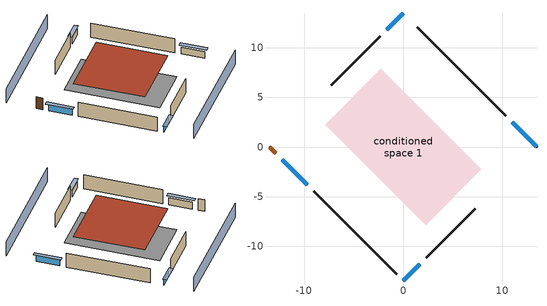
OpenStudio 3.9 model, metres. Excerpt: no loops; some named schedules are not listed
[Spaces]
conditioned space 1
 floor foundation (Slab1 construction): -7.88,2.26 -2.26,7.88 7.88,-2.26 2.26,-7.88 z0
 wall outside (Wall1 construction): 10.34,3.15 1.42,12.07 z0:2.44
 wall outside (Wall2 construction): 2.3,-11.19 7.25,-6.24 z0:2.44
 wall outside (Wall3 construction): -9.04,-4.45 -0.66,-12.83 z0:2.44
 wall outside (Wall4 construction): -2.3,11.19 -7.25,6.24 z0:2.44
 wall outside (AdiabaticWallConstruction): 13.49,0 11,2.49 / -12.19,-1.3 -9.69,-3.8 z0:1.19; 0,-13.49 1.64,-11.85 / 0,13.49 -1.64,11.85 z0:1.01
 wall outside (AdiabaticWallConstruction 1): -13.49,0 -12.84,-0.65 z0:2.03
 window (WindowConstruction): 13.49,0 11,2.49 z0:1.19
 window (WindowConstruction 1): 0,-13.49 1.64,-11.85 z0:1.01
 window (WindowConstruction 2): -12.18,-1.3 -9.69,-3.8 z0:1.19
 window (WindowConstruction 3): 0,13.49 -1.64,11.85 z0:1.01
 door (Door): -13.49,0 -12.84,-0.65 z0:2.03
 roof outside (Roof1 construction): 0,7.55 -7.55,0 0,-7.55 7.55,0 z2.44
shading: -3.23,16.72 -16.72,3.23 / 3.23,-16.72 16.72,-3.23 z0:2.44; 10.78,2.71 13.7,-0.22 14.13,0.22 11.21,3.14 z1.49; 1.85,-11.63 -0.22,-13.7 0.22,-14.13 2.29,-12.06 z1.31; -9.48,-4.01 -12.4,-1.09 -12.83,-1.52 -9.91,-4.44 z1.49; -1.85,11.63 0.22,13.7 -0.22,14.13 -2.29,12.06 z1.31
[Site]
Portland Intl Arpt_OR: Latitude {deg}=45.59; Longitude {deg}=-122.6; Time Zone {hr}=-8; Elevation {m}=33; Terrain=Suburbs; Keep Site Location Information=Yes
[Site:GroundTemperature:Shallow]
10.2558, 8.96328, 8.85977, 9.47314, 11.9355, 14.3863, 16.5111, 17.8571, 17.9714, 16.8767, 14.8061, 12.4304
[Site:WaterMainsTemperature]
Calculation Method=Schedule; Temperature Schedule=mains temperature schedule
[Building]
Building 1
[Material] Roughness=Rough
Name | Thickness {m} | Conductivity {W/m-K} | Density {kg/m3} | Specific Heat {J/kg-K} | Thermal Absorptance | Solar Absorptance | Visible Absorptance
slate or tile shingles | 0.01905 | 0.840978 | 1899.972 | 799.717 | 0.9 | 0.75 | 0.75
roof rigid ins | 0.103632 | 0.029427 | 32.04 | 1214.23 | 0.9 | 0.7 | 0.7
osb sheathing 0.75 in. | 0.01905 | 0.115458 | 512.64 | 1214.23 | 0.9 | 0.7 | 0.7
roof stud and cavity | 0.2032 | 0.0822971 | 78.34581 | 1123.46 | 0.9 | 0.7 | 0.7
gypsum board | 0.0127 | 0.160291 | 801 | 837.4 | 0.9 | 0.6 | 0.6
wood siding | 0.0254 | 0.102417 | 544.68 | 1172.36 | 0.9 | 0.85 | 0.85
osb sheathing 0.5 in. | 0.0127 | 0.115458 | 512.64 | 1214.23 | 0.9 | 0.7 | 0.7
wall stud and cavity | 0.1397 | 0.550994 | 139.0536 | 1170.24 | 0.9 | 0.7 | 0.7
concrete 4.0 in. | 0.1016 | 1.803125 | 2242.8 | 837.4 | 0.9 | 0.7 | 0.7
floor covering | 0.0127 | 0.0450781 | 54.468 | 1339.84 | 0.9 | 0.9 | 0.9
wood siding 1; wood siding 2 | 0.0254 | 0.102417 | 544.68 | 1172.36
wall rigid ins | 0.512978 | 0.029427 | 32.04 | 1214.23 | 0.9 | 0.7 | 0.7
wall stud and cavity 1 | 0.0889 | 0.380278 | 52.3479 | 1209.89 | 0.9 | 0.7 | 0.7
door material | 0.04445 | 0.0612267 | 512.64 | 1214.23 | 0.9 | 0.7 | 0.7
wall stud and cavity 2 | 0.0889 | 0.391764 | 83.0341 | 1211.67 | 0.9 | 0.7 | 0.7
furniture material conditioned space 1 | 0.1524 | 0.115458 | 640.8 | 1214.23 | 0.9 | 0.6 | 0.6
[Construction]
Roof1 construction: slate or tile shingles, roof rigid ins, osb sheathing 0.75 in., roof stud and cavity, gypsum board
Wall1 construction; Wall2 construction; Wall3 construction; Wall4 construction: wood siding, osb sheathing 0.5 in., wall stud and cavity, gypsum board
Slab1 construction: concrete 4.0 in., floor covering
WindowConstruction; WindowConstruction 1; WindowConstruction 2; WindowConstruction 3: WindowMaterial
AdiabaticWallConstruction: wood siding 1, wall rigid ins, wall stud and cavity 1, gypsum board
Door: door material
AdiabaticWallConstruction 1: wood siding 2, wall rigid ins, wall stud and cavity 1, gypsum board
PartitionWallConstruction: gypsum board, wall stud and cavity 2, gypsum board
furniture construction conditioned space 1: furniture material conditioned space 1
[WindowMaterial:SimpleGlazingSystem]
WindowMaterial: U-Factor {W/m2-K}=2.78222; Solar Heat Gain Coefficient=0.56
[ThermalZone]
conditioned space: Multiplier=1; Volume {m3}=278.185; Thermostat=conditioned space temperature setpoint; Use Ideal Air Loads=No
[Space]
conditioned space 1: Thermal Zone=conditioned space; Volume {m3}=278.185
[ThermostatSetpoint:DualSetpoint]
conditioned space temperature setpoint: Heating Setpoint Temperature Schedule=heating setpoint; Cooling Setpoint Temperature Schedule=cooling setpoint; Temperature Difference Between Cutout And Setpoint {deltaC}=0
[Foundation:Kiva]
Foundation Kiva 1: Initial Indoor Air Temperature {C}=21.6667; Wall Height Above Grade {m}=0.1016; Wall Depth Below Slab {m}=0.2032
[Foundation:Kiva:Settings]
Soil Conductivity {W/m-K}=2.4234; Soil Density {kg/m3}=1842.3; Soil Specific Heat {J/kg-K}=418.7; Ground Solar Absorptivity=0.9; Ground Thermal Absorptivity=0.9; Ground Surface Roughness {m}=0.03; Far-Field Width {m}=40; Deep-Ground Boundary Condition=ZeroFlux; Deep-Ground Depth {m}=40; Minimum Cell Dimension {m}=0.2; Maximum Cell Growth Coefficient=3; Simulation Timestep=Timestep
[SurfaceProperty:ExposedFoundationPerimeter]
Slab1: Exposed Perimeter Calculation Method=TotalExposedPerimeter; Total Exposed Perimeter {m}=44.59224
[SurfaceProperty:IncidentSolarMultiplier] Incident Solar Multiplier=1; Incident Solar Multiplier Schedule=trans schedule winter=0.85 summer=0.7
Window1; Window2; Window3; Window4
[InternalMass:Definition] Design Level Calculation Method=SurfaceArea
Name | Construction | Surface Area {m2}
partition wall mass | PartitionWallConstruction | 114.085
furniture mass conditioned space 1 | furniture construction conditioned space 1 | 45.63397
[InternalMass] Space or SpaceType=conditioned space 1; Multiplier=1
Name | Internal Mass Definition
partition wall mass | partition wall mass
furniture mass conditioned space 1 | furniture mass conditioned space 1
[Fan:SystemModel]
central ac and furnace supply fan: Availability Schedule=Always On Discrete; Design Maximum Air Flow Rate {m3/s}=0.316205; Speed Control Method=Discrete; Electric Power Minimum Flow Rate Fraction=0.2; Design Pressure Rise {Pa}=500; Motor Efficiency=1; Motor In Air Stream Fraction=1; Design Electric Power Consumption {W}=autosize; Design Power Sizing Method=PowerPerFlow; Electric Power Per Unit Flow Rate {W/(m3/s)}=794.58; Electric Power Per Unit Flow Rate Per Unit Pressure {W-s/m3-Pa}=1.66667; Fan Total Efficiency=0.7; Motor Loss Radiative Fraction=0; Speed Flow Fraction 1=0.8597; Speed Electric Power Fraction 1=0.63539; Speed Flow Fraction 2=1; Speed Electric Power Fraction 2=1
[EnergyManagementSystem:Sensor]
Name | Output Variable or Output Meter Index Key | Output Variable or Output Meter
central_ac_and_furnace_supply_fan_s; central_ac_and_furnace_supply_fan_s_1 | central ac and furnace supply fan | Fan Electricity Energy
water_heater_T_set | water heater setpoint | Schedule Value
out_pb_s |  | Site Outdoor Air Barometric Pressure
out_wt_s |  | Site Outdoor Air Humidity Ratio
site_vw_s |  | Site Wind Speed
cool_season | cooling season schedule | Schedule Value
central_ac_and_furnace_airloop_Fan_RTF_s | central ac and furnace supply fan | Fan Runtime Fraction Speed 1
central_ac_and_furnace_airloop_Fan_RTF_s_1 | central ac and furnace supply fan | Fan Runtime Fraction Speed 2
natural_vent_s | natural vent schedule | Schedule Value
htg_sp_s; htg_sp_s_1 | heating setpoint | Schedule Value
clg_sp_s; clg_sp_s_1 | cooling setpoint | Schedule Value
mech_vent_range_fan_0_sch_s | mech vent range fan 0 schedule | Schedule Value
mech_vent_bath_fan_0_sch_s | mech vent bath fan 0 schedule | Schedule Value
htg_load_cond |  | Heating:EnergyTransfer:Zone:CONDITIONED SPACE
clg_load_cond |  | Cooling:EnergyTransfer:Zone:CONDITIONED SPACE
s_conv | Roof1 | Surface Inside Face Convection Heat Gain Energy
s_ig | Roof1 | Surface Inside Face Internal Gains Radiation Heat Gain Energy
s_sol | Roof1 | Surface Inside Face Solar Radiation Heat Gain Energy
s_lgt | Roof1 | Surface Inside Face Lights Radiation Heat Gain Energy
s_surf | Roof1 | Surface Inside Face Net Surface Thermal Radiation Heat Gain Energy
s_conv_1 | Slab1 | Surface Inside Face Convection Heat Gain Energy
s_ig_1 | Slab1 | Surface Inside Face Internal Gains Radiation Heat Gain Energy
s_sol_1 | Slab1 | Surface Inside Face Solar Radiation Heat Gain Energy
s_lgt_1 | Slab1 | Surface Inside Face Lights Radiation Heat Gain Energy
s_surf_1 | Slab1 | Surface Inside Face Net Surface Thermal Radiation Heat Gain Energy
ss_sol | Door1 | Surface Inside Face Solar Radiation Heat Gain Energy
ss_lgt | Door1 | Surface Inside Face Lights Radiation Heat Gain Energy
ss_conv | Door1 | Surface Inside Face Convection Heat Gain Energy
ss_ig | Door1 | Surface Inside Face Internal Gains Radiation Heat Gain Energy
ss_surf | Door1 | Surface Inside Face Net Surface Thermal Radiation Heat Gain Energy
ss_conv_1 | Window1 | Surface Inside Face Convection Heat Gain Energy
ss_ig_1 | Window1 | Surface Inside Face Internal Gains Radiation Heat Gain Energy
ss_surf_1 | Window1 | Surface Inside Face Net Surface Thermal Radiation Heat Gain Energy
ss_trans_in | Window1 | Surface Window Transmitted Solar Radiation Rate
ss_back_out | Window1 | Surface Window Shortwave from Zone Back Out Window Heat Transfer Rate
ss_trans_out | Window1 | Surface Inside Face Initial Transmitted Diffuse Transmitted Out Window Solar Radiation Rate
ss_conv_2 | Window2 | Surface Inside Face Convection Heat Gain Energy
ss_ig_2 | Window2 | Surface Inside Face Internal Gains Radiation Heat Gain Energy
ss_surf_2 | Window2 | Surface Inside Face Net Surface Thermal Radiation Heat Gain Energy
ss_trans_in_1 | Window2 | Surface Window Transmitted Solar Radiation Rate
ss_back_out_1 | Window2 | Surface Window Shortwave from Zone Back Out Window Heat Transfer Rate
ss_trans_out_1 | Window2 | Surface Inside Face Initial Transmitted Diffuse Transmitted Out Window Solar Radiation Rate
ss_conv_3 | Window3 | Surface Inside Face Convection Heat Gain Energy
ss_ig_3 | Window3 | Surface Inside Face Internal Gains Radiation Heat Gain Energy
ss_surf_3 | Window3 | Surface Inside Face Net Surface Thermal Radiation Heat Gain Energy
ss_trans_in_2 | Window3 | Surface Window Transmitted Solar Radiation Rate
ss_back_out_2 | Window3 | Surface Window Shortwave from Zone Back Out Window Heat Transfer Rate
ss_trans_out_2 | Window3 | Surface Inside Face Initial Transmitted Diffuse Transmitted Out Window Solar Radiation Rate
ss_conv_4 | Window4 | Surface Inside Face Convection Heat Gain Energy
ss_ig_4 | Window4 | Surface Inside Face Internal Gains Radiation Heat Gain Energy
ss_surf_4 | Window4 | Surface Inside Face Net Surface Thermal Radiation Heat Gain Energy
ss_trans_in_3 | Window4 | Surface Window Transmitted Solar Radiation Rate
ss_back_out_3 | Window4 | Surface Window Shortwave from Zone Back Out Window Heat Transfer Rate
ss_trans_out_3 | Window4 | Surface Inside Face Initial Transmitted Diffuse Transmitted Out Window Solar Radiation Rate
s_conv_2 | Wall1 | Surface Inside Face Convection Heat Gain Energy
s_ig_2 | Wall1 | Surface Inside Face Internal Gains Radiation Heat Gain Energy
s_sol_2 | Wall1 | Surface Inside Face Solar Radiation Heat Gain Energy
s_lgt_2 | Wall1 | Surface Inside Face Lights Radiation Heat Gain Energy
s_surf_2 | Wall1 | Surface Inside Face Net Surface Thermal Radiation Heat Gain Energy
s_conv_3 | Wall2 | Surface Inside Face Convection Heat Gain Energy
s_ig_3 | Wall2 | Surface Inside Face Internal Gains Radiation Heat Gain Energy
s_sol_3 | Wall2 | Surface Inside Face Solar Radiation Heat Gain Energy
s_lgt_3 | Wall2 | Surface Inside Face Lights Radiation Heat Gain Energy
s_surf_3 | Wall2 | Surface Inside Face Net Surface Thermal Radiation Heat Gain Energy
s_conv_4 | Wall3 | Surface Inside Face Convection Heat Gain Energy
s_ig_4 | Wall3 | Surface Inside Face Internal Gains Radiation Heat Gain Energy
s_sol_4 | Wall3 | Surface Inside Face Solar Radiation Heat Gain Energy
s_lgt_4 | Wall3 | Surface Inside Face Lights Radiation Heat Gain Energy
s_surf_4 | Wall3 | Surface Inside Face Net Surface Thermal Radiation Heat Gain Energy
s_conv_5 | Wall4 | Surface Inside Face Convection Heat Gain Energy
s_ig_5 | Wall4 | Surface Inside Face Internal Gains Radiation Heat Gain Energy
s_sol_5 | Wall4 | Surface Inside Face Solar Radiation Heat Gain Energy
s_lgt_5 | Wall4 | Surface Inside Face Lights Radiation Heat Gain Energy
s_surf_5 | Wall4 | Surface Inside Face Net Surface Thermal Radiation Heat Gain Energy
im_conv | furniture mass conditioned space 1 | Surface Inside Face Convection Heat Gain Energy
im_ig | furniture mass conditioned space 1 | Surface Inside Face Internal Gains Radiation Heat Gain Energy
im_sol | furniture mass conditioned space 1 | Surface Inside Face Solar Radiation Heat Gain Energy
im_lgt | furniture mass conditioned space 1 | Surface Inside Face Lights Radiation Heat Gain Energy
im_surf | furniture mass conditioned space 1 | Surface Inside Face Net Surface Thermal Radiation Heat Gain Energy
im_conv_1 | partition wall mass | Surface Inside Face Convection Heat Gain Energy
im_ig_1 | partition wall mass | Surface Inside Face Internal Gains Radiation Heat Gain Energy
im_sol_1 | partition wall mass | Surface Inside Face Solar Radiation Heat Gain Energy
im_lgt_1 | partition wall mass | Surface Inside Face Lights Radiation Heat Gain Energy
im_surf_1 | partition wall mass | Surface Inside Face Net Surface Thermal Radiation Heat Gain Energy
airflow_gain | infil flow | Infiltration Sensible Heat Gain Energy
airflow_loss | infil flow | Infiltration Sensible Heat Loss Energy
airflow_gain_1 | natural vent flow | Infiltration Sensible Heat Gain Energy
airflow_loss_1 | natural vent flow | Infiltration Sensible Heat Loss Energy
airflow_gain_2 | whole house fan flow | Infiltration Sensible Heat Gain Energy
airflow_loss_2 | whole house fan flow | Infiltration Sensible Heat Loss Energy
mv_conv | mech vent bath fan 0 | Electric Equipment Convective Heating Energy
mv_rad | mech vent bath fan 0 | Electric Equipment Radiant Heating Energy
mv_conv_1 | mech vent house fan | Electric Equipment Convective Heating Energy
mv_rad_1 | mech vent house fan | Electric Equipment Radiant Heating Energy
mv_conv_2 | mech vent house fan cfis | Electric Equipment Convective Heating Energy
mv_rad_2 | mech vent house fan cfis | Electric Equipment Radiant Heating Energy
mv_conv_3 | mech vent range fan 0 | Electric Equipment Convective Heating Energy
mv_rad_3 | mech vent range fan 0 | Electric Equipment Radiant Heating Energy
mv_conv_4 | mech vent house fan latent load | Other Equipment Convective Heating Energy
mv_rad_4 | mech vent house fan latent load | Other Equipment Radiant Heating Energy
mv_conv_5 | mech vent house fan sensible load | Other Equipment Convective Heating Energy
mv_rad_5 | mech vent house fan sensible load | Other Equipment Radiant Heating Energy
ig_lgt_conv | interior lighting | Lights Convective Heating Energy
ig_lgt_rad | interior lighting | Lights Radiant Heating Energy
ig_lgt_vis | interior lighting | Lights Visible Radiation Heating Energy
ig_ee_conv | ceiling fan | Electric Equipment Convective Heating Energy
ig_ee_rad | ceiling fan | Electric Equipment Radiant Heating Energy
ig_ee_conv_1 | cooking range | Electric Equipment Convective Heating Energy
ig_ee_rad_1 | cooking range | Electric Equipment Radiant Heating Energy
ig_ee_conv_2 | freezer | Electric Equipment Convective Heating Energy
ig_ee_rad_2 | freezer | Electric Equipment Radiant Heating Energy
ig_ee_conv_3 | fridge | Electric Equipment Convective Heating Energy
ig_ee_rad_3 | fridge | Electric Equipment Radiant Heating Energy
ig_ee_conv_4 | misc plug loads | Electric Equipment Convective Heating Energy
ig_ee_rad_4 | misc plug loads | Electric Equipment Radiant Heating Energy
ig_ee_conv_5 | misc tv | Electric Equipment Convective Heating Energy
ig_ee_rad_5 | misc tv | Electric Equipment Radiant Heating Energy
ig_ee_conv_6 | whole house fan | Electric Equipment Convective Heating Energy
ig_ee_rad_6 | whole house fan | Electric Equipment Radiant Heating Energy
ig_oe_conv | cooking range 1 | Other Equipment Convective Heating Energy
ig_oe_rad | cooking range 1 | Other Equipment Radiant Heating Energy
ig_oe_conv_1 | general water use latent | Other Equipment Convective Heating Energy
ig_oe_rad_1 | general water use latent | Other Equipment Radiant Heating Energy
ig_oe_conv_2 | general water use sensible | Other Equipment Convective Heating Energy
ig_oe_rad_2 | general water use sensible | Other Equipment Radiant Heating Energy
ig_oe_conv_3 | water heater energy adjustment1 | Other Equipment Convective Heating Energy
ig_oe_rad_3 | water heater energy adjustment1 | Other Equipment Radiant Heating Energy
ig_oe_conv_4 | water heater lat | Other Equipment Convective Heating Energy
ig_oe_rad_4 | water heater lat | Other Equipment Radiant Heating Energy
ig_oe_conv_5 | water heater sens | Other Equipment Convective Heating Energy
ig_oe_rad_5 | water heater sens | Other Equipment Radiant Heating Energy
ig_ppl_conv | occupants | People Convective Heating Energy
ig_ppl_rad | occupants | People Radiant Heating Energy
[EnergyManagementSystem:Program]
central_ac_and_furnace_supply_fan_disaggregate_program: Set central_ac_and_furnace_supply_fan_clg = 0; If central_ac_and_furnace_clg_coil_s > 0; Set central_ac_and_furnace_supply_fan_clg = central_ac_and_furnace_supply_fan_s; EndIf
central_ac_and_furnace_supply_fan_disaggregate_program_1: Set central_ac_and_furnace_supply_fan_primary_htg = 0; If central_ac_and_furnace_htg_coil_s > 0; Set central_ac_and_furnace_supply_fan_primary_htg = central_ac_and_furnace_supply_fan_s_1; EndIf
water_heater_InletAir: Set water_heater_Tamb_act = water_heater_amb_temp; Set water_heater_RHamb_act = 0; Set water_heater_RHamb_act = water_heater_RHamb_act + (water_heater_amb_rh / 100) / 1; Set water_heater_sens_act = (0 - water_heater_sens_cool - (water_heater_tl + water_heater_fan_pwr)) / 1; Set water_heater_lat_act = (0 - water_heater_lat_cool) / 1
water_heater_Control: Set water_heater_HPWHSchedOverride = water_heater_T_set; If (water_heater_amb_temp<5.56) || (water_heater_amb_temp>48.89); Set water_heater_UESchedOverride = water_heater_T_set; Set water_heater_LESchedOverride = water_heater_T_set; Else; Set water_heater_UESchedOverride = water_heater_T_set - 9.0; Set water_heater_LESchedOverride = 0; EndIf
water_heater_hpwh_EC_adj: If WarmupFlag == 0; Set dhw_e_cons = water_heater_tank_energy + water_heater_tank_on_cycle_parasitic + water_heater_tank_off_cycle_parasitic + water_heater_coil_energy + water_heater_fan_energy; Set water_heater_hpwh_ec_adj_act = 0.0 * dhw_e_cons / 1; EndIf
fridge_schedule_program: Set Tin = fridge_tin_s*(9.0/5.0)+32.0; Set fridge_schedule_act = 0; If (Hour == 0); Set fridge_schedule_act = (-0.487+0.019*Tin); ElseIf (Hour == 1); Set fridge_schedule_act = (-0.34+0.016*Tin); ElseIf (Hour == 2); Set fridge_schedule_act = (-0.37+0.017*Tin); ElseIf (Hour == 3); Set fridge_schedule_act = (-0.361+0.016*Tin); ElseIf (Hour == 4); Set fridge_schedule_act = (-0.515+0.018*Tin); ElseIf (Hour == 5); Set fridge_schedule_act = (-0.684+0.021*Tin); ElseIf (Hour == 6); Set fridge_schedule_act = (-0.471+0.019*Tin); ElseIf (Hour == 7); Set fridge_schedule_act = (-0.159+0.015*Tin); ElseIf (Hour == 8); Set fridge_schedule_act = (-0.079+0.015*Tin); ElseIf (Hour == 9); Set fridge_schedule_act = (-0.417+0.019*Tin); ElseIf (Hour == 10); Set fridge_schedule_act = (-0.411+0.018*Tin); ElseIf (Hour == 11); Set fridge_schedule_act = (-0.386+0.018*Tin); ElseIf (Hour == 12); Set fridge_schedule_act = (-0.24+0.016*Tin); ElseIf (Hour == 13); Set fridge_schedule_act = (-0.314+0.017*Tin); ElseIf (Hour == 14); Set fridge_schedule_act = (-0.16+0.015*Tin); ElseIf (Hour == 15); Set fridge_schedule_act = (-0.121+0.015*Tin); ElseIf (Hour == 16); Set fridge_schedule_act = (-0.469+0.02*Tin); ElseIf (Hour == 17); Set fridge_schedule_act = (-0.412+0.02*Tin); ElseIf (Hour == 18); Set fridge_schedule_act = (-0.091+0.017*Tin); ElseIf (Hour == 19); Set fridge_schedule_act = (0.077+0.014*Tin); ElseIf (Hour == 20); Set fridge_schedule_act = (-0.118+0.016*Tin); ElseIf (Hour == 21); Set fridge_schedule_act = (-0.247+0.017*Tin); ElseIf (Hour == 22); Set fridge_schedule_act = (-0.445+0.019*Tin); ElseIf (Hour == 23); Set fridge_schedule_act = (-0.544+0.02*Tin); EndIf
natural_vent_program: Set Tin = tin_s; Set Tout = tout_s; Set Wout = out_wt_s; Set Pbar = out_pb_s; Set Phiout = (@RhFnTdbWPb Tout Wout Pbar); Set MaxHR = 0.0115; Set Tnvsp = (htg_sp_s + clg_sp_s) / 2; Set NVavail = natural_vent_s; Set ClgSsnAvail = cool_season; Set Qnv = 0; Set Qwhf = 0; Set whole_house_fan_act = 0; If ((Wout < MaxHR) && (Tin > Tout) && (Tin > Tnvsp) && (ClgSsnAvail > 0)); Set WHF_Flow = 0; Set Adj = (Tin-Tnvsp)/(Tin-Tout); Set Adj = (@Min Adj 1); Set Adj = (@Max Adj 0); If (WHF_Flow > 0); Set Qwhf = WHF_Flow*Adj; Set WHF_W = 0; Set whole_house_fan_act = WHF_W*Adj; ElseIf (NVavail > 0); Set NVArea = 5243.521900032001; Set Cs = 8.968567957270247e-05; Set Cw = 6.158219665777789e-05; Set Tdiff = Tin-Tout; Set dT = (@Abs Tdiff); Set Vwind = site_vw_s; Set SGNV = NVArea*Adj*((((Cs*dT)+(Cw*(Vwind^2)))^0.5)/1000); Set MaxNV = 1.5454705606656003; Set Qnv = (@Min SGNV MaxNV); EndIf; EndIf; Set natural_vent_flow_act = Qnv; Set whole_house_fan_flow_act = Qwhf; Set natural_vent_program_Qnv = Qnv; Set natural_vent_program_Qwhf = Qwhf
[ElectricEquipment:Definition] Design Level Calculation Method=EquipmentLevel
Name | Design Level {W} | Fraction Latent | Fraction Radiant | Fraction Lost
ceiling fan | 17.483 | 0 | 0.558 | 0
fridge | 87.1404 | 0 | 0.6 | 0
freezer | 194.914 | 0 | 0.6 | 0
cooking range | 1554.22 | 0.08 | 0.432 | 0.2
misc tv | 1336.35 | 0 | 0.6 | 0
misc plug loads | 839.525 | 0.021 | 0.558 | 0.049
whole house fan; mech vent house fan | 0 | 0 | 0 | 1
mech vent house fan cfis | 0 | 0 | 0 | 0
mech vent range fan 0; mech vent bath fan 0 | 30 | 0 | 0 | 1
[ElectricEquipment] Space or SpaceType=conditioned space 1
Name | Electric Equipment Definition | Schedule
ceiling fan | ceiling fan | ceiling_fan
fridge | fridge | fridge schedule
freezer | freezer | freezer schedule
cooking range | cooking range | cooking_range
misc tv | misc tv | plug_loads_tv
misc plug loads | misc plug loads | plug_loads_other
whole house fan | whole house fan | Always On Discrete
mech vent house fan | mech vent house fan | mech vent house fan schedule
mech vent house fan cfis | mech vent house fan cfis | mech vent house fan cfis schedule
mech vent range fan 0 | mech vent range fan 0 | mech vent range fan 0 schedule
mech vent bath fan 0 | mech vent bath fan 0 | mech vent bath fan 0 schedule
[OtherEquipment:Definition] Design Level Calculation Method=EquipmentLevel
Name | Design Level {W} | Fraction Latent | Fraction Radiant | Fraction Lost
water heater sens; mech vent house fan sensible load | 0 | 0 | 0 | 0
water heater lat; mech vent house fan latent load | 0 | 1 | 0 | 0
water heater energy adjustment1 | 0.01 | 0 | 0 | 1
cooking range 2 | 0 | 0.08 | 0.432 | 0.2
general water use sensible | -98.09 | 0 | 0.6 | 0
general water use latent | 99.529 | 1 | 0 | 0
[OtherEquipment] Space or SpaceType=conditioned space 1
Name | Other Equipment Definition | Schedule | Fuel Type
water heater sens | water heater sens | Always On Discrete
water heater lat | water heater lat | Always On Discrete
water heater energy adjustment1 | water heater energy adjustment1 | Always On Discrete | Electricity
cooking range 1 | cooking range 2 | cooking_range | Electricity
general water use sensible | general water use sensible | general water use schedule
general water use latent | general water use latent | general water use schedule
mech vent house fan sensible load | mech vent house fan sensible load | Always On Discrete
mech vent house fan latent load | mech vent house fan latent load | Always On Discrete
[Lights:Definition]
interior lighting: Design Level Calculation Method=LightingLevel; Lighting Level {W}=211.309; Fraction Radiant=0.6; Fraction Visible=0.2; Return Air Fraction=0
[Lights]
interior lighting: Lights Definition=interior lighting; Space or SpaceType=conditioned space 1; Schedule=lighting_interior; Fraction Replaceable=1
[Exterior:Lights:Definition]
exterior lighting: Design Level {W}=6.19068
[Exterior:Lights]
exterior lighting: Exterior Lights Definition=exterior lighting; Schedule=exterior lighting schedule
[People:Definition]
occupants: Number of People Calculation Method=People; Number of People {people}=5; Fraction Radiant=0.314171; Sensible Heat Fraction=0.56303; Carbon Dioxide Generation Rate {m3/s-W}=0; Enable ASHRAE 55 Comfort Warnings=No; Mean Radiant Temperature Calculation Type=EnclosureAveraged
[People]
occupants: People Definition=occupants; Space or SpaceType=conditioned space 1; Number of People Schedule=occupants; Activity Level Schedule=occupants activity schedule; Multiplier=1
[SpaceInfiltration:DesignFlowRate] Space or SpaceType=conditioned space 1; Schedule=Always On Discrete; Design Flow Rate Calculation Method=Flow/Space; Design Flow Rate {m3/s}=0
natural vent flow; whole house fan flow; infil flow
